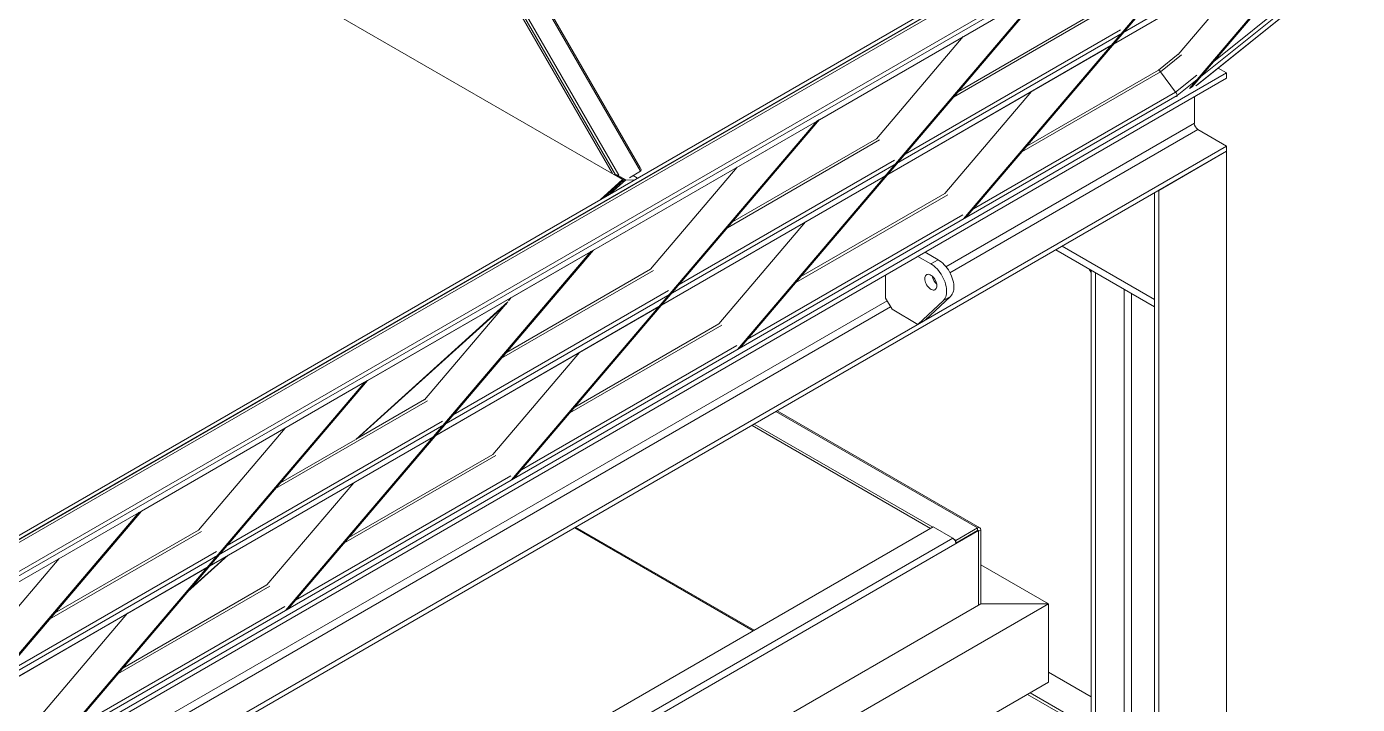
# Model space of a CAD drawing. Header units: millimetres. Extents: x 26816 to 90584, y 11074 to 56542.
# Drawn here: x 75277 to 77359, y 27841 to 28901 of the extents above; entities that cross this region are included whole.
import ezdxf

# ---------------------------------------------------------------- set-up
doc = ezdxf.new("R2010")
doc.units = ezdxf.units.MM
doc.layers.add('MAU_XANH', color=5, linetype='Continuous')

msp = doc.modelspace()

# ---------------------------------------------------------------- linework, layer by layer
at = {"layer": 'MAU_XANH', "linetype": 'Continuous', "lineweight": 0}
for p, q in [((73741, 30086.4), (76208.8, 28661.8)), ((78402.3, 29916.7), (69648.3, 24863.1)), ((78405.2, 29912.7), (69651.2, 24859.2)), ((78408.2, 29908.8), (69654.2, 24855.2)), ((78397.3, 29907.1), (69656.1, 24860.9)), ((78431.8, 29877.2), (69677.8, 24823.6)), ((78424.8, 29866.3), (69686.8, 24822)), ((77106.2, 28808.4), (78424.8, 29866.3)), ((77106.9, 28808.9), (78426.4, 29867.5)), ((78345.2, 29811.1), (69735.3, 24840.7)), ((77077, 28793.6), (78345.2, 29811.1)), ((77096, 28804.6), (77573.6, 29365.7)), ((77100.2, 28807), (77577.9, 29368.1)), ((77727, 29316.1), (69891.4, 24792.8)), ((77685.6, 29283), (69901.6, 24789.4)), ((76237.4, 28675.1), (75883.8, 29287.4)), ((76236.6, 28680.5), (75886.1, 29287.7)), ((76193.4, 28671.2), (75849.2, 29267.4)), ((76198.3, 28669.2), (75852, 29269.1)), ((76203.2, 28668.8), (75855.5, 29271.1)), ((77134.2, 28846.8), (77657, 29266.3)), ((76742.5, 28600.5), (77220.1, 29161.6)), ((76746.7, 28602.9), (77224.3, 29164)), ((76977.5, 28874.1), (77326.6, 29075.6)), ((77202.7, 29004), (77078.2, 28857.8)), ((76393.1, 28398.8), (76870.8, 28959.9)), ((76388.9, 28396.3), (76866.5, 28957.5)), ((76517, 28755.6), (76866.1, 28957.1)), ((76964.4, 28928), (76726.9, 28790.9)), ((76960, 28930), (76734.6, 28799.9)), ((76742.2, 28885.5), (76606.2, 28725.8)), ((76988, 28896.4), (76651.2, 28701.9)), ((76624, 28670), (76973, 28871.5)), ((77078.5, 28858.1), (77047.6, 28833.3)), ((77050.8, 28830.5), (77083.8, 28857)), ((77141, 28836.3), (77154.2, 28828.7)), ((77154.2, 28828.7), (69977.1, 24685.4)), ((77154.2, 28820.5), (69977.1, 24677.2)), ((76833.8, 28705.3), (77050.8, 28830.5)), ((77047.6, 28833.3), (76841.5, 28714.3)), ((77050.8, 28830.5), (77074.4, 28798.9)), ((77074.4, 28798.9), (77107.4, 28825.4)), ((77154.2, 28828.7), (77154.2, 28820.5)), ((70048.2, 24735.9), (77077, 28793.6)), ((76849.1, 28799.9), (76713.1, 28640.2)), ((76758.1, 28616.3), (77074.4, 28798.9)), ((77077, 28793.6), (77076.3, 28791.2)), ((77096, 28804.6), (77100.2, 28807)), ((77103.7, 28791.3), (77103.7, 28750.1)), ((76035.3, 28192.2), (76513, 28753.4)), ((76039.6, 28194.7), (76517.2, 28755.8)), ((76163.5, 28551.5), (76512.5, 28753)), ((76517.2, 28755.8), (76513, 28753.4)), ((77103.7, 28750.1), (76715, 28525.7)), ((77109.3, 28740.3), (76721.3, 28516.3)), ((77109.3, 28740.3), (77154.2, 28714.4)), ((77154.2, 28714.4), (69977.1, 24571.1)), ((76610.9, 28723.9), (76373.3, 28586.7)), ((76606.4, 28725.9), (76381, 28595.8)), ((77154.2, 28714.4), (77154.2, 28706.2)), ((77154.2, 28706.2), (69977.1, 24562.9)), ((76634.5, 28692.3), (76297.6, 28497.8)), ((77154.2, 28706.2), (77048.1, 28645)), ((77154.2, 27399.8), (77154.2, 28706.2)), ((76195.8, 28670.6), (76211.3, 28661.7)), ((76199.9, 28669.8), (76214.4, 28661.5)), ((76219.8, 28664.9), (76237.4, 28675.1)), ((76225.4, 28668.2), (76232.5, 28664.1)), ((76232.7, 28664.2), (76225.6, 28668.3)), ((76388.6, 28681.4), (76252.6, 28521.7)), ((76208.8, 28661.8), (76174.2, 28630.4)), ((76211.3, 28661.7), (76181.4, 28634.6)), ((76214.4, 28661.5), (76190.5, 28639.9)), ((76208.8, 28661.8), (76211.3, 28661.7)), ((76214.4, 28661.5), (76226.8, 28660.8)), ((76270.4, 28465.9), (76619.5, 28667.4)), ((76480.3, 28501.2), (76717.8, 28638.3)), ((76713.4, 28640.3), (76488, 28510.2)), ((77041.1, 27334.5), (77041.1, 28640.9)), ((77048.1, 27338.6), (77048.1, 28645)), ((76404.6, 28412.2), (76741.4, 28606.7)), ((76495.6, 28595.8), (76359.6, 28436.1)), ((76742.5, 28600.5), (76746.7, 28602.9)), ((75681.8, 27988.1), (76159.4, 28549.2)), ((75686, 27990.6), (76163.7, 28551.7)), ((75809.9, 28347.4), (76159, 28548.9)), ((76163.7, 28551.7), (76159.4, 28549.2)), ((76702.7, 28536.6), (76682.6, 28548.2)), ((77041.1, 28463), (76887, 28552)), ((77041.1, 28463), (76887.1, 28552)), ((77041.1, 28474.6), (76897.1, 28557.7)), ((76252.9, 28521.8), (76027.5, 28391.7)), ((76691.4, 28530.1), (76671.3, 28541.7)), ((76691.4, 28530.1), (76702.7, 28536.6)), ((76942.1, 28516.5), (76938.9, 28522)), ((76257.3, 28519.8), (76019.8, 28382.6)), ((76620.7, 28512.5), (76620.7, 28476.3)), ((76699.1, 28503.5), (76697.1, 28502.3)), ((76942.1, 27754.9), (76942.1, 28520.2)), ((76949.1, 27759), (76949.1, 28516.1)), ((76280.9, 28488.2), (75944, 28293.7)), ((76994.1, 27784.9), (76994.1, 28490.2)), ((77005.4, 27789), (77005.4, 28483.6)), ((76622.9, 28472.5), (75159.4, 27627.7)), ((76628.5, 28462.7), (75165.6, 27618.2)), ((76029.9, 28470.9), (75791.9, 28255.6)), ((75793.8, 28256.7), (76027.9, 28468.3)), ((76025.9, 28466.6), (75899.1, 28317.6)), ((75916.9, 28261.8), (76265.9, 28463.3)), ((76035.1, 28477.3), (76030.7, 28472.2)), ((76620.7, 28476.3), (76630.7, 28459)), ((76671.3, 28435.5), (76711.1, 28472.8)), ((76682.6, 28442.1), (76722.4, 28479.3)), ((76711.1, 28472.8), (76722.4, 28479.3)), ((76630.7, 28459), (76671.3, 28435.5)), ((76671.3, 28435.5), (76682.6, 28442.1)), ((76126.7, 28297.1), (76364.3, 28434.2)), ((76359.8, 28436.2), (76134.4, 28306.1)), ((76051, 28208.1), (76387.9, 28402.6)), ((76388.9, 28396.3), (76393.1, 28398.8)), ((76142, 28391.7), (76006, 28232)), ((75328.2, 27784), (75805.9, 28345.1)), ((75332.5, 27786.5), (75810.1, 28347.6)), ((75456.4, 28143.3), (75805.4, 28344.8)), ((75810.1, 28347.6), (75805.9, 28345.1)), ((75903.8, 28315.7), (75666.2, 28178.5)), ((75899.3, 28317.7), (75794.1, 28257)), ((76764.6, 28117.1), (76449.1, 28299.2)), ((76768.1, 28117.4), (76451.2, 28300.3)), ((75681.5, 28273.2), (75545.5, 28113.5)), ((75927.4, 28284.1), (75590.5, 28089.6)), ((76691.1, 28116.2), (76411.7, 28277.5)), ((76694.6, 28118.3), (76415.2, 28279.6)), ((75563.3, 28057.7), (75912.4, 28259.2)), ((75790.8, 28255.1), (75673.9, 28187.6)), ((76006.3, 28232.1), (75780.9, 28102)), ((75773.2, 28093), (76010.7, 28230.1)), ((75697.4, 28004), (76034.3, 28198.5)), ((76035.3, 28192.2), (76039.6, 28194.7)), ((75788.5, 28187.6), (75652.5, 28027.9)), ((74974.7, 27579.9), (75452.3, 28141)), ((74978.9, 27582.4), (75456.6, 28143.5)), ((75102.8, 27939.2), (75451.9, 28140.7)), ((75456.6, 28143.5), (75452.3, 28141)), ((75550.2, 28111.6), (75312.7, 27974.4)), ((75545.8, 28113.6), (75320.4, 27983.5)), ((76695.3, 28118.7), (75386.4, 27363.1)), ((76766, 28113), (75386.4, 27316.6)), ((76413.7, 27956.1), (76134.3, 28117.4)), ((76415, 27956.9), (76135.6, 28118.1)), ((76695.3, 28118.7), (76725.7, 28101.1)), ((76764.6, 28117.1), (76730.7, 28097.5)), ((76764.6, 28113), (76730.7, 28093.4)), ((76764.6, 28113), (76764.6, 28117.1)), ((76769.5, 28114.2), (76766, 28112.2)), ((76766, 27996.2), (76766, 28113)), ((76766, 27996.2), (76766, 28112.2)), ((76769.5, 27998.2), (76769.5, 28114.2)), ((76725.7, 28101.1), (75386.4, 27328)), ((76730.7, 28097.5), (76728.3, 28098.8)), ((76730.7, 28093.4), (76730.6, 28093.4)), ((76730.7, 28093.4), (76730.7, 28097.5)), ((75327.9, 28069.1), (75192, 27909.4)), ((75573.8, 28080), (75236.9, 27885.5)), ((75528.7, 28017), (75592, 28074.2)), ((75589.9, 28073), (75531.3, 28020)), ((75209.8, 27853.6), (75558.8, 28055.1)), ((76769.5, 28059.5), (76875.6, 27998.2)), ((75419.6, 27888.8), (75657.2, 28026)), ((75652.7, 28028), (75427.3, 27897.9)), ((75434.9, 27983.5), (75298.9, 27823.8)), ((75343.9, 27799.9), (75680.8, 27994.4)), ((76875.6, 27998.2), (75386.4, 27138.6)), ((76769.5, 27998.2), (75386.4, 27199.8)), ((75681.8, 27988.1), (75686, 27990.6)), ((76769.5, 27998.2), (76875.6, 27998.2)), ((76875.6, 27998.2), (76875.6, 27875.8)), ((76942.1, 27852.9), (76875.6, 27891.3)), ((76875.6, 27875.8), (75386.4, 27016.1)), ((76942.1, 27799), (76842.4, 27856.6)), ((76942.1, 27803.9), (76846.6, 27859))]:
    msp.add_line(p, q, dxfattribs=at)
at = {"layer": 'MAU_XANH', "linetype": 'Continuous', "lineweight": 0, "flags": 128}
for points in [[(76711.1, 28472.8), (76712.5, 28474.3), (76713.7, 28476.2), (76714.7, 28478.3), (76715.4, 28480.6), (76715.9, 28483.2), (76716.1, 28485.9), (76716.1, 28488.8), (76715.9, 28491.8), (76715.3, 28494.9), (76714.6, 28498.1), (76713.6, 28501.3), (76712.4, 28504.6), (76710.9, 28507.8), (76709.3, 28510.9), (76707.5, 28513.9), (76705.5, 28516.8), (76703.4, 28519.6), (76701.1, 28522.1), (76698.8, 28524.5), (76696.4, 28526.6), (76693.9, 28528.5), (76691.4, 28530.1)], [(76722.4, 28479.3), (76723.8, 28480.9), (76725, 28482.7), (76726, 28484.8), (76726.7, 28487.2), (76727.2, 28489.7), (76727.4, 28492.4), (76727.4, 28495.3), (76727.2, 28498.3), (76726.7, 28501.5), (76725.9, 28504.7), (76724.9, 28507.9), (76723.7, 28511.1), (76722.3, 28514.3), (76720.6, 28517.4), (76718.8, 28520.5), (76716.8, 28523.4), (76714.7, 28526.1), (76712.5, 28528.7), (76710.1, 28531), (76707.7, 28533.1), (76705.2, 28535), (76702.7, 28536.6)], [(76701, 28496), (76700.8, 28497.9), (76700.4, 28499.9), (76699.8, 28501.9), (76698.9, 28503.9), (76697.9, 28505.9), (76696.6, 28507.7), (76695.2, 28509.4), (76693.8, 28510.8), (76692.2, 28512), (76690.6, 28512.9), (76689.1, 28513.5), (76687.6, 28513.8), (76686.2, 28513.7), (76684.9, 28513.3), (76683.9, 28512.6), (76683, 28511.6), (76682.4, 28510.3), (76682, 28508.7), (76681.9, 28507), (76682, 28505.1), (76682.4, 28503.1), (76683, 28501.1), (76683.9, 28499.1), (76684.9, 28497.1), (76686.2, 28495.3), (76687.6, 28493.6), (76689.1, 28492.2), (76690.6, 28491), (76692.2, 28490), (76693.8, 28489.4), (76695.2, 28489.2), (76696.6, 28489.2), (76697.9, 28489.6), (76698.9, 28490.4), (76699.8, 28491.4), (76700.4, 28492.7), (76700.8, 28494.2), (76701, 28496)]]:
    msp.add_lwpolyline(points, dxfattribs=at)
at = {"layer": 'MAU_XANH', "linetype": 'Continuous', "lineweight": 0}
for centre, radius, start, end in [((77115.9, 28750.6), 12.3, 182.6055, 237.3945), ((76714.9, 28515), 21.8, 190.2912, 229.7034), ((76766.5, 28114.7), 3.06, 350.786, 129.2033), ((76765.1, 28112.3), 0.873, 350.786, 129.2033), ((76719.8, 28092), 10.9, 7.6261, 57.1215)]:
    msp.add_arc(centre, radius, start, end, dxfattribs=at)
for centre, major_axis, ratio, start_param, end_param in [((77050.4, 28829.1), (-2.83, 4.14), 0.222822, 4.898096, 6.266153), ((77050.4, 28829.1), (-2.83, 4.14), 0.222822, 4.898096, 6.300218), ((77074, 28797.5), (-2.83, 4.14), 0.222822, 3.3273, 4.898096), ((77074, 28797.5), (-2.83, 4.14), 0.222822, 3.3273, 4.898096), ((76228.8, 28684.1), (8.8, -8.8), 0.317829, 6.198205, 7.153483), ((76228.8, 28684.1), (8.8, -8.8), 0.317829, 6.198205, 7.153483), ((76206.6, 28660.5), (8.42, 0.89), 0.062128, 0.371092, 1.010858), ((76206.6, 28660.5), (8.42, 0.89), 0.062128, 0.371092, 1.010858)]:
    msp.add_ellipse(centre, major_axis=major_axis, ratio=ratio, start_param=start_param, end_param=end_param, dxfattribs=at)

doc.saveas('drawing.dxf')
